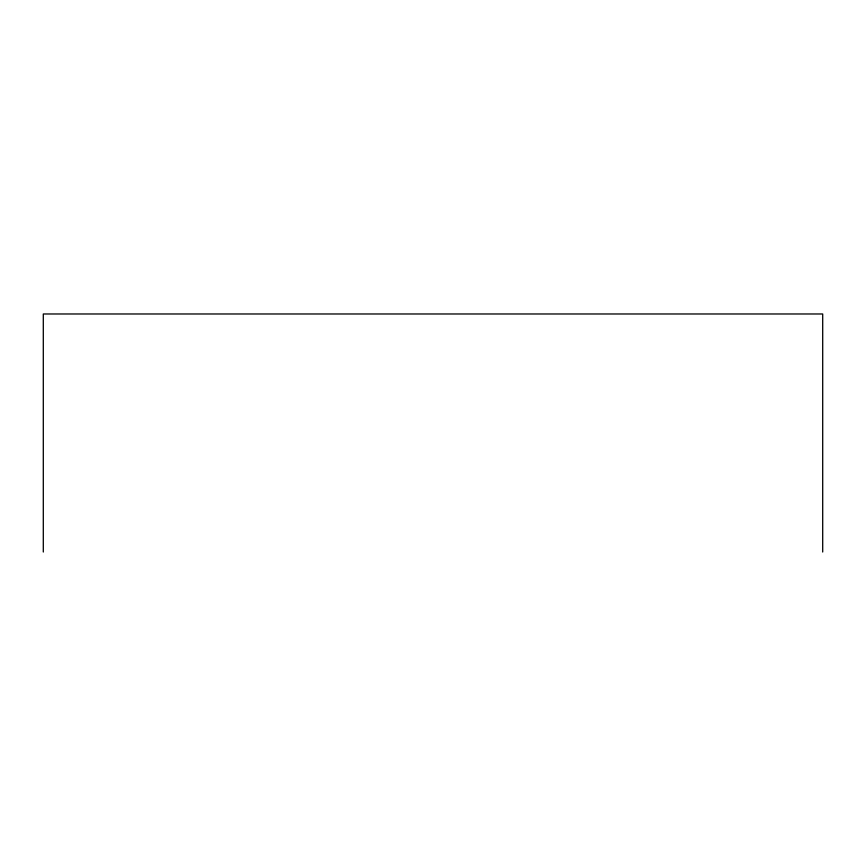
<?xml version="1.0" encoding="UTF-8"?>
<svg xmlns="http://www.w3.org/2000/svg" width="866" height="866" viewBox="0 0 866 866"><rect width="100%" height="100%" fill="white"/><g stroke="black" fill="none" stroke-linecap="round" stroke-linejoin="round"><path stroke-width="1.3" d="M822.7 552.021L822.7 313.979L43.3 313.979L43.3 552.021"/></g></svg>
